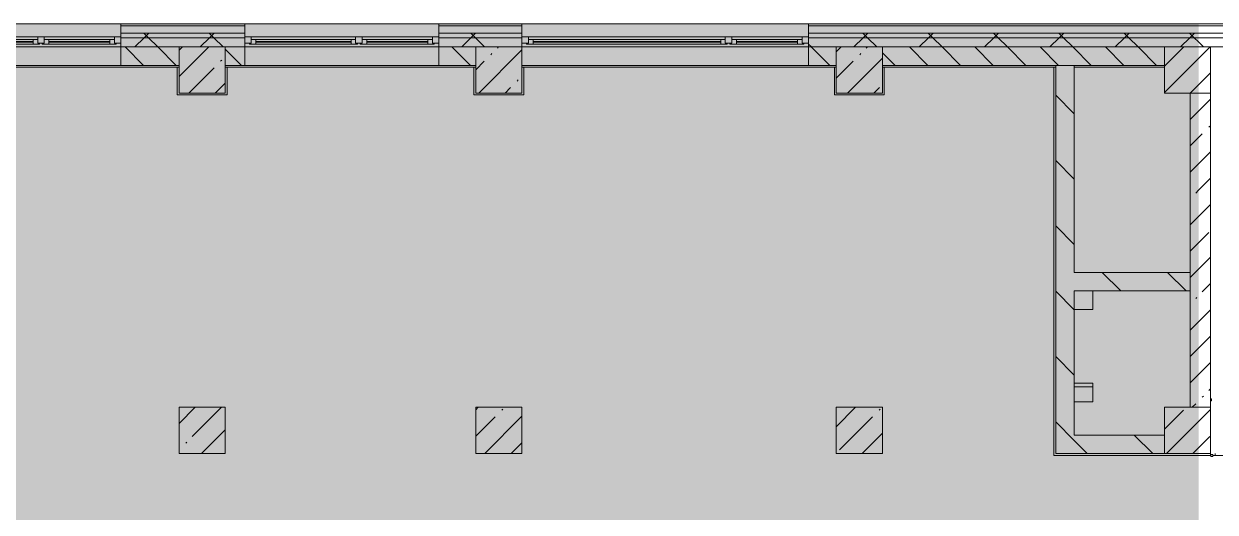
# Model space of a CAD drawing. Header units: millimetres. Extents: x 35355 to 234366, y -8553 to 29000.
# Drawn here: x 179216 to 192106, y 22065 to 27350 of the extents above; entities that cross this region are included whole.
import ezdxf

# ---------------------------------------------------------------- set-up
doc = ezdxf.new("R2010")
doc.units = ezdxf.units.MM
doc.linetypes.add('200_ШТРИХ__ш1_п0_6_', pattern=[800, 500, -300])
doc.layers.add('A-DETL-GENF-2', color=7, linetype='Continuous', lineweight=9, true_color=0xc0c0c0, transparency=0.4)
for name, color, linetype, lineweight in [('A-DETL-MBND-1', 7, '200_ШТРИХ__ш1_п0_6_', 9), ('A-WALL', 7, 'Continuous', 9), ('A-WALL-2', 7, 'Continuous', 5), ('I-WALL-3', 7, 'Continuous', 5), ('S-COLS-1', 7, 'Continuous', 5)]:
    doc.layers.add(name, color=color, linetype=linetype, lineweight=lineweight)
for name, color, linetype, lineweight, true_color in [('A-FLOR-1', 7, 'Continuous', 5, 0xb7b7b7), ('A-FLOR-2', 7, 'Continuous', 5, 0xaaaaaa), ('A-GLAZ-3', 7, 'Continuous', 5, 0x737373), ('A-WALL-3', 7, 'Continuous', 5, 0x737373), ('A-WALL-4', 7, 'Continuous', 9, 0x737373), ('I-WALL-2', 7, 'Continuous', 5, 0x737373), ('S-COLS-2', 7, 'Continuous', 5, 0x737373)]:
    doc.layers.add(name, color=color, linetype=linetype, lineweight=lineweight, true_color=true_color)
pattern_1 = [(45, (107356.5, 0), (-285.1231, 285.1231), []), (45, (107641.6, 0), (-285.1231, 285.1231), [504.031, -100.806, 16.764, -84.042])]
pattern_2 = [(45, (-84450, -22950), (-285.1231, 285.1231), []), (45, (-84164.88, -22950), (-285.1231, 285.1231), [504.031, -100.806, 16.764, -84.042])]
pattern_3 = [(45, (107356.5, 0), (-353.5534, 353.5534), []), (135, (107356.5, 0), (-353.5534, -353.5534), [])]
pattern_4 = [(135, (107356.5, 0), (-353.5534, -353.5534), [])]

# ---------------------------------------------------------------- blocks, each defined once
blk = doc.blocks.new('BSC_Колонна _Прямоугольная - 500х500-23287078-3_6_2_птичка')
at = {"layer": 'S-COLS-1'}
h = blk.add_hatch(dxfattribs=at)
h.set_pattern_fill('FP_96', color=256, style=0, pattern_type=2)
h.set_pattern_definition(pattern_2)
h.paths.add_polyline_path([(120, -250), (120, 250), (-250, 250), (-250, -250)])
h = blk.add_hatch(dxfattribs=at)
h.set_pattern_fill('FP_96', color=256, style=0, pattern_type=2)
h.set_pattern_definition(pattern_2)
h.paths.add_polyline_path([(250, -250), (250, 250), (120, 250), (120, -250)])
for p, q in [((250, 250), (120, 250)), ((250, -250), (250, 250)), ((120, -250), (250, -250))]:
    blk.add_line(p, q, dxfattribs=at)
at = {"layer": 'S-COLS-2'}
for p, q in [((120, 250), (-250, 250)), ((-250, 250), (-250, -250)), ((-250, -250), (120, -250))]:
    blk.add_line(p, q, dxfattribs=at)
blk = doc.blocks.new('BSC_Колонна _Прямоугольная - 500х500-V86-3_6_2_птичка')
at = {"layer": 'S-COLS-1'}
h = blk.add_hatch(dxfattribs=at)
h.set_pattern_fill('FP_113', color=256, style=0, pattern_type=2)
h.set_pattern_definition([(45, (-77000, -22950), (-285.1231, 285.1231), []), (45, (-76714.88, -22950), (-285.1231, 285.1231), [504.031, -100.806, 16.764, -84.042])])
h.paths.add_polyline_path([(250, -250), (250, 250), (-250, 250), (-250, -250)])
at = {"layer": 'S-COLS-2'}
for p, q in [((250, 250), (-250, 250)), ((-250, 250), (-250, -250)), ((250, -250), (250, 250)), ((-250, -250), (250, -250))]:
    blk.add_line(p, q, dxfattribs=at)
blk = doc.blocks.new('BSC_Колонна _Прямоугольная - 500х500-V87-3_6_2_птичка')
at = {"layer": 'S-COLS-1'}
h = blk.add_hatch(dxfattribs=at)
h.set_pattern_fill('FP_114', color=256, style=0, pattern_type=2)
h.set_pattern_definition([(45, (-73790, -22950), (-285.1231, 285.1231), []), (45, (-73504.88, -22950), (-285.1231, 285.1231), [504.031, -100.806, 16.764, -84.042])])
h.paths.add_polyline_path([(250, -250), (250, 250), (-250, 250), (-250, -250)])
at = {"layer": 'S-COLS-2'}
for p, q in [((250, 250), (-250, 250)), ((-250, 250), (-250, -250)), ((250, -250), (250, 250)), ((-250, -250), (250, -250))]:
    blk.add_line(p, q, dxfattribs=at)
blk = doc.blocks.new('120_Окно_СКБ_2Ст - 120_Окно_СКБ_2Ст 3100х2500 _мал_створка слева_ 2-19089248-3_6_2_птичка')
at = {"layer": 'A-GLAZ-3'}
for p, q in [((-1550, -75), (-1550, -5)), ((-1550, -5), (-1480, -5)), ((1550, -5), (-1550, -5)), ((-1480, -75), (-1550, -75)), ((-1550, -75), (-1500, -75)), ((-1480, -75), (-1500, -75)), ((-1500, -75), (-1500, -85)), ((-1500, -85), (670, -85)), ((670, -85), (-1500, -85)), ((-1480, -5), (-1480, -75)), ((650, -35), (-1480, -35)), ((-1480, -35), (-1480, -75)), ((-1430, -85), (-1430, -35)), ((-1430, -55), (600, -55)), ((600, -65), (-1430, -65)), ((600, -85), (600, -35)), ((650, -75), (650, -5)), ((650, -5), (720, -5)), ((650, -75), (650, -35)), ((720, -75), (650, -75)), ((670, -75), (650, -75)), ((670, -75), (700, -75)), ((670, -85), (670, -75)), ((720, -75), (700, -75)), ((700, -75), (700, -85)), ((700, -85), (1500, -85)), ((1500, -85), (700, -85)), ((720, -5), (720, -75)), ((1480, -35), (720, -35)), ((720, -35), (720, -75)), ((770, -85), (770, -35)), ((770, -55), (1430, -55)), ((1430, -65), (770, -65)), ((1430, -85), (1430, -35)), ((1480, -75), (1480, -5)), ((1480, -5), (1550, -5)), ((1480, -75), (1480, -35)), ((1550, -75), (1480, -75)), ((1500, -75), (1480, -75)), ((1500, -75), (1550, -75)), ((1500, -85), (1500, -75)), ((1550, -5), (1550, -75))]:
    blk.add_line(p, q, dxfattribs=at)
blk = doc.blocks.new('120_Окно_СКБ_2Ст - 120_Окно_СКБ_2Ст 2100х2400 _мал створка справа_-19092174-3_6_2_птичка')
at = {"layer": 'A-GLAZ-3'}
for p, q in [((-1050, -75), (-1050, -5)), ((-1050, -5), (-980, -5)), ((1050, -5), (-1050, -5)), ((-980, -75), (-1050, -75)), ((-1050, -75), (-1000, -75)), ((-980, -75), (-1000, -75)), ((-1000, -75), (-1000, -85)), ((-1000, -85), (170, -85)), ((170, -85), (-1000, -85)), ((-980, -5), (-980, -75)), ((150, -35), (-980, -35)), ((-980, -35), (-980, -75)), ((-930, -85), (-930, -35)), ((-930, -55), (100, -55)), ((100, -65), (-930, -65)), ((100, -85), (100, -35)), ((150, -75), (150, -5)), ((150, -5), (220, -5)), ((150, -75), (150, -35)), ((220, -75), (150, -75)), ((170, -75), (150, -75)), ((170, -75), (200, -75)), ((170, -85), (170, -75)), ((220, -75), (200, -75)), ((200, -75), (200, -85)), ((200, -85), (1000, -85)), ((1000, -85), (200, -85)), ((220, -5), (220, -75)), ((980, -35), (220, -35)), ((220, -35), (220, -75)), ((270, -85), (270, -35)), ((270, -55), (930, -55)), ((930, -65), (270, -65)), ((930, -85), (930, -35)), ((980, -75), (980, -5)), ((980, -5), (1050, -5)), ((980, -75), (980, -35)), ((1050, -75), (980, -75)), ((1000, -75), (980, -75)), ((1000, -75), (1050, -75)), ((1000, -85), (1000, -75)), ((1050, -5), (1050, -75))]:
    blk.add_line(p, q, dxfattribs=at)
blk = doc.blocks.new('BSC_Колонна _Прямоугольная - 500х500-V164-3_6_2_птичка')
at = {"layer": 'S-COLS-1'}
h = blk.add_hatch(dxfattribs=at)
h.set_pattern_fill('FP_145', color=256, style=0, pattern_type=2)
h.set_pattern_definition([(45, (-80900, -22950), (-285.1231, 285.1231), []), (45, (-80614.88, -22950), (-285.1231, 285.1231), [504.031, -100.806, 16.764, -84.042])])
h.paths.add_polyline_path([(250, -250), (250, 250), (-250, 250), (-250, -250)])
at = {"layer": 'S-COLS-2'}
for p, q in [((250, 250), (-250, 250)), ((-250, 250), (-250, -250)), ((250, -250), (250, 250)), ((-250, -250), (250, -250))]:
    blk.add_line(p, q, dxfattribs=at)

msp = doc.modelspace()

# ---------------------------------------------------------------- hatches: boundary and pattern name
at = {"layer": 'A-DETL-GENF-2'}
msp.add_hatch(color=256, dxfattribs=at).paths.add_polyline_path([(178205.9, -251.7), (183206.5, -251.7), (183206.5, 3288.3), (191926.5, 3288.3), (191926.5, 27348.3), (149266.5, 27348.3), (149266.5, 23888.3), (145666.6, 23888.3), (145666.6, -251.7), (177273.7, -251.7)])
at = {"layer": 'A-WALL-2'}
h = msp.add_hatch(dxfattribs=at)
h.set_pattern_fill('FP_99', color=256, style=0, pattern_type=2)
h.set_pattern_definition(pattern_3)
h.paths.add_polyline_path([(191872.7, 27200), (191926.5, 27200), (191926.5, 27250), (187706.5, 27250), (187706.5, 27200), (191722.6, 27200)])
h.paths.add_polyline_path([(183799, 27200), (184606.5, 27200), (184606.5, 27250), (183706.5, 27250), (183706.5, 27200)])
h.paths.add_polyline_path([(181002.4, 27200), (181606.5, 27200), (181606.5, 27250), (180266.5, 27250), (180266.5, 27200)])
h.paths.add_polyline_path([(177273.7, 27200), (178166.5, 27200), (178166.5, 27250), (176966.5, 27250), (176966.5, 27200)])
h.paths.add_polyline_path([(174011.1, 27200), (174466.5, 27200), (174466.5, 27250), (170216.5, 27250), (170216.5, 27200), (173545, 27200)])
h.paths.add_polyline_path([(162116.5, 27200), (162116.5, 27250), (160616.5, 27250), (160616.5, 27200), (161426.6, 27200)])
h.paths.add_polyline_path([(165216.5, 27200), (166316.5, 27200), (166316.5, 27250), (165216.5, 27250)])
h.paths.add_polyline_path([(168884.1, 27200), (169316.5, 27200), (169316.5, 27250), (167216.5, 27250), (167216.5, 27200), (167951.9, 27200)])
h.paths.add_polyline_path([(157697.9, 27200), (158116.5, 27200), (158116.5, 27250), (157016.8, 27250), (157016.8, 27200)])
h.paths.add_polyline_path([(151172.6, 27200), (151916.5, 27200), (151916.5, 27250), (149416.5, 27250), (149416.5, 27200), (150240.4, 27200)])
h.paths.add_polyline_path([(156116.8, 27200), (156116.8, 27250), (155016.5, 27250), (155016.5, 27200), (155833.5, 27200)])
h = msp.add_hatch(dxfattribs=at)
h.set_pattern_fill('FP_99', color=256, style=0, pattern_type=2)
h.set_pattern_definition(pattern_3)
h.paths.add_polyline_path([(191836.5, 27100), (191926.5, 27100), (191926.5, 27200), (187706.5, 27200), (187706.5, 27100), (191722.6, 27100)])
h.paths.add_polyline_path([(181002.4, 27100), (181606.5, 27100), (181606.5, 27200), (180266.5, 27200), (180266.5, 27100)])
h.paths.add_polyline_path([(183706.5, 27100), (184606.5, 27100), (184606.5, 27200), (183706.5, 27200)])
h.paths.add_polyline_path([(176966.5, 27100), (178166.5, 27100), (178166.5, 27200), (176966.5, 27200)])
h.paths.add_polyline_path([(169316.5, 27100), (169316.5, 27200), (167216.5, 27200), (167216.5, 27100), (168884.1, 27100)])
h.paths.add_polyline_path([(173545, 27100), (174466.5, 27100), (174466.5, 27200), (170216.5, 27200), (170216.5, 27100), (171680.6, 27100)])
h.paths.add_polyline_path([(166087.5, 27100), (166316.5, 27100), (166316.5, 27200), (165216.5, 27200), (165216.5, 27100)])
h.paths.add_polyline_path([(162116.5, 27100), (162116.5, 27200), (160616.5, 27200), (160616.5, 27100), (161426.6, 27100)])
h.paths.add_polyline_path([(157697.9, 27100), (158116.5, 27100), (158116.5, 27200), (157016.8, 27200), (157016.8, 27100)])
h.paths.add_polyline_path([(155833.5, 27100), (156116.8, 27100), (156116.8, 27200), (155016.5, 27200), (155016.5, 27100)])
h.paths.add_polyline_path([(151172.6, 27100), (151916.5, 27100), (151916.5, 27200), (149516.5, 27200), (149516.5, 27100), (150240.4, 27100)])
h = msp.add_hatch(dxfattribs=at)
h.set_pattern_fill('FP_99', color=256, style=0, pattern_type=2)
h.set_pattern_definition(pattern_3)
h.paths.add_polyline_path([(200516.5, 27200), (200566.5, 27200), (200566.5, 27250), (191926.5, 27250), (191926.5, 27200), (199646.1, 27200)])
h = msp.add_hatch(dxfattribs=at)
h.set_pattern_fill('FP_99', color=256, style=0, pattern_type=2)
h.set_pattern_definition(pattern_3)
h.paths.add_polyline_path([(200416.5, 27100), (200516.5, 27100), (200516.5, 27200), (191926.5, 27200), (191926.5, 27100), (199646.1, 27100)])
h = msp.add_hatch(dxfattribs=at)
h.set_pattern_fill('FP_97', color=256, style=0, pattern_type=2)
h.set_pattern_definition([(135, (107356.5, 0), (-176.7767, -176.7767), [])])
h.paths.add_polyline_path([(191556.5, 26900), (191556.5, 27100), (188506.5, 27100), (188506.5, 26900), (191256.5, 26900)])
h.paths.add_polyline_path([(181396.5, 26900), (181606.5, 26900), (181606.5, 27100), (181396.5, 27100)])
h.paths.add_polyline_path([(183799, 26900), (184106.5, 26900), (184106.5, 27100), (183706.5, 27100), (183706.5, 26900)])
h.paths.add_polyline_path([(180266.5, 26900), (180896.5, 26900), (180896.5, 27100), (180266.5, 27100)])
h.paths.add_polyline_path([(177273.7, 26900), (177666.5, 26900), (177666.5, 27100), (176966.5, 27100), (176966.5, 26900)])
h.paths.add_polyline_path([(187993.8, 26900), (188006.5, 26900), (188006.5, 27100), (187706.5, 27100), (187706.5, 26900)])
h.paths.add_polyline_path([(166087.5, 26900), (166316.5, 26900), (166316.5, 27100), (165216.5, 27100), (165216.5, 26900)])
h.paths.add_polyline_path([(167216.5, 26900), (167516.5, 26900), (167516.5, 27100), (167216.5, 27100)])
h.paths.add_polyline_path([(168116.5, 26900), (169316.5, 26900), (169316.5, 27100), (168116.5, 27100)])
h.paths.add_polyline_path([(171680.6, 26900), (173516.5, 26900), (173516.5, 27100), (170216.5, 27100), (170216.5, 26900)])
h.paths.add_polyline_path([(174466.5, 26900), (174466.5, 27100), (174116.5, 27100), (174116.5, 26900)])
h.paths.add_polyline_path([(161516.5, 26900), (161516.5, 27100), (160616.5, 27100), (160616.5, 26900), (161426.6, 26900)])
h.paths.add_polyline_path([(157697.9, 26900), (158116.5, 26900), (158116.5, 27100), (157016.8, 27100), (157016.8, 26900)])
h.paths.add_polyline_path([(151916.5, 26900), (151916.5, 27100), (150116.5, 27100), (150116.5, 26900), (151172.6, 26900)])
h.paths.add_polyline_path([(155016.5, 26900), (155516.5, 26900), (155516.5, 27100), (155016.5, 27100)])
at = {"layer": 'I-WALL-3'}
h = msp.add_hatch(dxfattribs=at)
h.set_pattern_fill('FP_98', color=256, style=0, pattern_type=2)
h.set_pattern_definition(pattern_4)
h.paths.add_polyline_path([(190381.6, 24259.9), (190581.6, 24259.9), (190581.6, 26900), (190381.6, 26900), (190381.6, 25105.2)])
h = msp.add_hatch(dxfattribs=at)
h.set_pattern_fill('FP_95', color=256, style=0, pattern_type=2)
h.set_pattern_definition(pattern_1)
h.paths.add_polyline_path([(191926.5, 23200), (191926.5, 26600), (191836.5, 26600), (191836.5, 23200)])
h = msp.add_hatch(dxfattribs=at)
h.set_pattern_fill('FP_95', color=256, style=0, pattern_type=2)
h.set_pattern_definition(pattern_1)
h.paths.add_polyline_path([(192056.5, 23200), (192056.5, 26600), (191926.5, 26600), (191926.5, 23200)])
h = msp.add_hatch(dxfattribs=at)
h.set_pattern_fill('FP_98', color=256, style=0, pattern_type=2)
h.set_pattern_definition(pattern_4)
h.paths.add_polyline_path([(190879.7, 24460), (191836.5, 24460), (191836.5, 24660), (190581.6, 24660), (190581.6, 24460)])
h = msp.add_hatch(dxfattribs=at)
h.set_pattern_fill('FP_98', color=256, style=0, pattern_type=2)
h.set_pattern_definition(pattern_4)
h.paths.add_polyline_path([(190381.6, 22700), (190581.6, 22700), (190581.6, 24259.9), (190381.6, 24259.9), (190381.6, 22791.3)])
h = msp.add_hatch(dxfattribs=at)
h.set_pattern_fill('FP_98', color=256, style=0, pattern_type=2)
h.set_pattern_definition(pattern_4)
h.paths.add_polyline_path([(191556.5, 22700), (191556.5, 22900), (190581.6, 22900), (190581.6, 22700)])
at = {"layer": 'S-COLS-1'}
h = msp.add_hatch(dxfattribs=at)
h.set_pattern_fill('FP_95', color=256, style=0, pattern_type=2)
h.set_pattern_definition(pattern_1)
h.paths.add_polyline_path([(181002.4, 26600), (181396.5, 26600), (181396.5, 27100), (180896.5, 27100), (180896.5, 26600)])
h = msp.add_hatch(dxfattribs=at)
h.set_pattern_fill('FP_95', color=256, style=0, pattern_type=2)
h.set_pattern_definition(pattern_1)
h.paths.add_polyline_path([(184606.5, 26600), (184606.5, 27100), (184106.5, 27100), (184106.5, 26600)])
h = msp.add_hatch(dxfattribs=at)
h.set_pattern_fill('FP_95', color=256, style=0, pattern_type=2)
h.set_pattern_definition(pattern_1)
h.paths.add_polyline_path([(188006.5, 26600), (188506.5, 26600), (188506.5, 27100), (188006.5, 27100), (188006.5, 26840.6)])
h = msp.add_hatch(dxfattribs=at)
h.set_pattern_fill('FP_95', color=256, style=0, pattern_type=2)
h.set_pattern_definition(pattern_1)
h.paths.add_polyline_path([(191556.5, 26600), (191926.5, 26600), (191926.5, 27100), (191556.5, 27100), (191556.5, 26840.6)])
h = msp.add_hatch(dxfattribs=at)
h.set_pattern_fill('FP_95', color=256, style=0, pattern_type=2)
h.set_pattern_definition(pattern_1)
h.paths.add_polyline_path([(192056.5, 26600), (192056.5, 27100), (191926.5, 27100), (191926.5, 26600)])

# ---------------------------------------------------------------- linework, layer by layer
at = {"layer": 'A-DETL-MBND-1'}
for p, q in [((190781.6, 23420), (190581.6, 23420)), ((192066.5, 23290.5), (192056.5, 23290.5)), ((192056.5, 23270.5), (192066.5, 23270.5)), ((192066.5, 23270.5), (192066.5, 23290.5))]:
    msp.add_line(p, q, dxfattribs=at)
at = {"layer": 'A-FLOR-1'}
for p, q in [((180876.5, 26580), (180876.5, 26880)), ((181416.5, 26880), (181416.5, 26580)), ((184086.5, 26580), (184086.5, 26880)), ((184626.5, 26880), (184626.5, 26580)), ((187986.5, 26580), (187986.5, 26880)), ((188526.6, 26880), (188526.6, 26580)), ((190361.6, 22680), (190361.6, 26880)), ((181416.5, 26580), (180876.5, 26580)), ((184626.5, 26580), (184086.5, 26580)), ((188526.6, 26580), (187986.5, 26580)), ((190581.6, 24459.9), (190781.6, 24459.9)), ((190781.6, 24459.9), (190781.6, 24259.9)), ((190781.6, 24259.9), (190581.6, 24259.9)), ((190581.6, 23459.9), (190781.6, 23459.9)), ((190781.6, 23459.9), (190781.6, 23259.9)), ((190781.6, 23259.9), (190581.6, 23259.9)), ((192061.1, 22680), (190361.6, 22680))]:
    msp.add_line(p, q, dxfattribs=at)
at = {"layer": 'A-FLOR-2'}
for p, q in [((192056.5, 22680), (192056.5, 22700)), ((192106.5, 22700), (192106.5, 22680)), ((192346.5, 22680), (192081.1, 22680))]:
    msp.add_line(p, q, dxfattribs=at)
at = {"layer": 'A-WALL'}
for p, q in [((200646.5, 27330), (187706.5, 27330)), ((200566.5, 27250), (187706.5, 27250)), ((200516.5, 27200), (187706.5, 27200))]:
    msp.add_line(p, q, dxfattribs=at)
at = {"layer": 'A-WALL-2'}
for p, q in [((183706.5, 27350), (157016.8, 27350)), ((200666.5, 27350), (183706.5, 27350)), ((188006.5, 27100), (200166.5, 27100)), ((192081.1, 22689), (192061.1, 22689)), ((192061.1, 22689), (192061.1, 22669)), ((192081.1, 22669), (192081.1, 22689)), ((192061.1, 22669), (192081.1, 22669))]:
    msp.add_line(p, q, dxfattribs=at)
at = {"layer": 'A-WALL-3'}
for p, q in [((180266.5, 27348.3), (180266.5, 26900)), ((181606.5, 26900), (181606.5, 27348.3)), ((183706.5, 27348.3), (183706.5, 26900)), ((184606.5, 27100), (184606.5, 27348.3)), ((187706.5, 27348.3), (187706.5, 26900)), ((188006.5, 27100), (176966.5, 27100)), ((180896.5, 26900), (180896.5, 27100)), ((181396.5, 27100), (181396.5, 26900)), ((184106.5, 26900), (184106.5, 27100)), ((188006.5, 26900), (188006.5, 27100)), ((188506.5, 27100), (188506.5, 26900)), ((191556.5, 26900), (191556.5, 27100)), ((180266.5, 26900), (180896.5, 26900)), ((181396.5, 26900), (181606.5, 26900)), ((183706.5, 26900), (184106.5, 26900)), ((187706.5, 26900), (188006.5, 26900)), ((188506.5, 26900), (190381.6, 26900)), ((190581.6, 26900), (191556.5, 26900))]:
    msp.add_line(p, q, dxfattribs=at)
at = {"layer": 'A-WALL-4'}
for p, q in [((181606.5, 27330), (180266.5, 27330)), ((184606.5, 27330), (183706.5, 27330)), ((181606.5, 27250), (180266.5, 27250)), ((181606.5, 27200), (180266.5, 27200)), ((184606.5, 27250), (183706.5, 27250)), ((184606.5, 27200), (183706.5, 27200)), ((190581.6, 26900), (190381.6, 26900))]:
    msp.add_line(p, q, dxfattribs=at)
at = {"layer": 'I-WALL-2'}
for p, q in [((178166.5, 27100), (180266.5, 27100)), ((181606.5, 27100), (183706.5, 27100)), ((184606.5, 27100), (187706.5, 27100)), ((180266.5, 26900), (178166.5, 26900)), ((180896.5, 26880), (178166.5, 26880)), ((184106.5, 26880), (181396.5, 26880)), ((183706.5, 26900), (181606.5, 26900)), ((187706.5, 26900), (184606.5, 26900)), ((188006.5, 26880), (184606.5, 26880)), ((190381.6, 26880), (188506.5, 26880)), ((190381.6, 26900), (190381.6, 22700)), ((190581.6, 24660), (190581.6, 26900)), ((191556.5, 26880), (190581.6, 26880)), ((191836.5, 26600), (191836.5, 23200)), ((191836.5, 24660), (190581.6, 24660)), ((190581.6, 24460), (191836.5, 24460)), ((190581.6, 22900), (190581.6, 24460)), ((191556.5, 22900), (190581.6, 22900)), ((190381.6, 22700), (191556.5, 22700))]:
    msp.add_line(p, q, dxfattribs=at)
at = {"layer": 'I-WALL-3'}
for p, q in [((192056.5, 26600), (191836.5, 26600)), ((192056.5, 23200), (192056.5, 26600))]:
    msp.add_line(p, q, dxfattribs=at)
at = {"layer": 'S-COLS-1'}
for p, q in [((192056.5, 27100), (191926.5, 27100)), ((192056.5, 26600), (192056.5, 27100)), ((191926.5, 26600), (192056.5, 26600))]:
    msp.add_line(p, q, dxfattribs=at)
at = {"layer": 'S-COLS-2'}
for p, q in [((181396.5, 27100), (180896.5, 27100)), ((180896.5, 27100), (180896.5, 26900)), ((181396.5, 26900), (181396.5, 27100)), ((184606.5, 27100), (184106.5, 27100)), ((184106.5, 27100), (184106.5, 26900)), ((184606.5, 26600), (184606.5, 27100)), ((188506.5, 27100), (188006.5, 27100)), ((188006.5, 27100), (188006.5, 26900)), ((188506.5, 26900), (188506.5, 27100)), ((191926.5, 27100), (191556.5, 27100)), ((191556.5, 27100), (191556.5, 26900)), ((180896.5, 26900), (180896.5, 26600)), ((181396.5, 26600), (181396.5, 26900)), ((184106.5, 26900), (184106.5, 26600)), ((188006.5, 26900), (188006.5, 26600)), ((188506.5, 26600), (188506.5, 26900)), ((191556.5, 26900), (191556.5, 26600)), ((180896.5, 26600), (181396.5, 26600)), ((184106.5, 26600), (184606.5, 26600)), ((188006.5, 26600), (188506.5, 26600)), ((191556.5, 26600), (191926.5, 26600))]:
    msp.add_line(p, q, dxfattribs=at)

# ---------------------------------------------------------------- block references
at = {"layer": 'A-GLAZ-3'}
for name, p in [('120_Окно_СКБ_2Ст - 120_Окно_СКБ_2Ст 2100х2400 _мал створка справа_-19092174-3_6_2_птичка', (179216.5, 27215)), ('120_Окно_СКБ_2Ст - 120_Окно_СКБ_2Ст 2100х2400 _мал створка справа_-19092174-3_6_2_птичка', (182656.5, 27215)), ('120_Окно_СКБ_2Ст - 120_Окно_СКБ_2Ст 3100х2500 _мал_створка слева_ 2-19089248-3_6_2_птичка', (186156.5, 27215))]:
    msp.add_blockref(name, p, dxfattribs=at)
at = {"layer": 'S-COLS-1'}
msp.add_blockref('BSC_Колонна _Прямоугольная - 500х500-23287078-3_6_2_птичка', (191806.5, 22950), dxfattribs=at)
at = {"layer": 'S-COLS-2'}
for name, p in [('BSC_Колонна _Прямоугольная - 500х500-V87-3_6_2_птичка', (181146.5, 22950)), ('BSC_Колонна _Прямоугольная - 500х500-V86-3_6_2_птичка', (184356.5, 22950)), ('BSC_Колонна _Прямоугольная - 500х500-V164-3_6_2_птичка', (188256.5, 22950))]:
    msp.add_blockref(name, p, dxfattribs=at)

doc.saveas('drawing.dxf')
